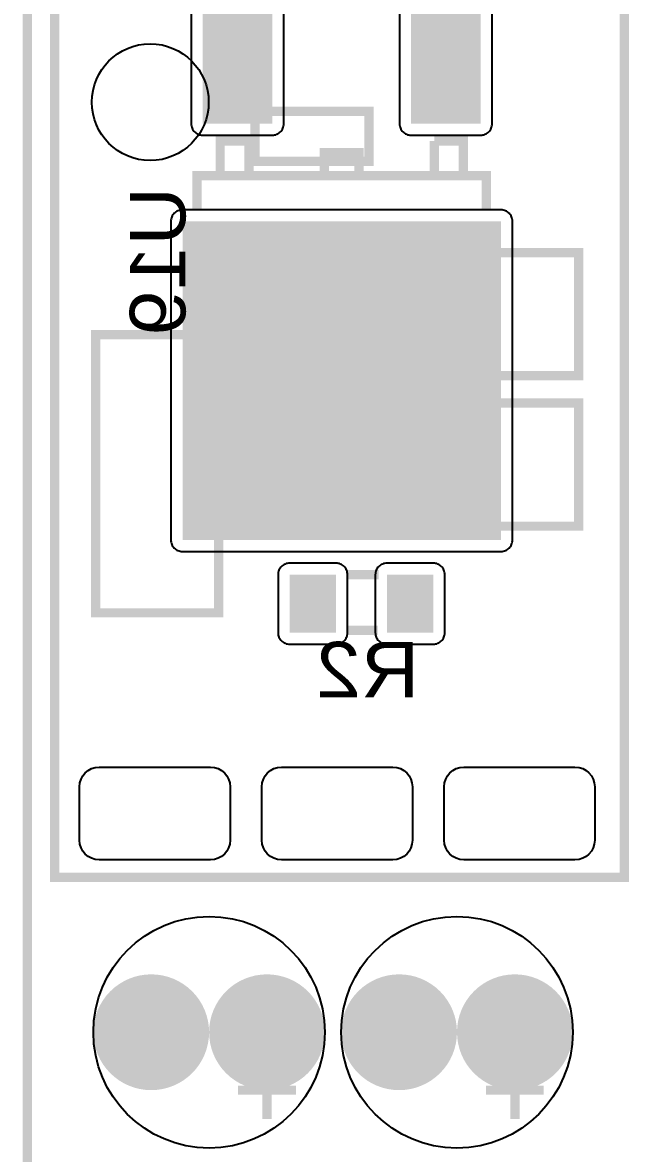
# Model space of a CAD drawing. Header units: inches. Extents: x 18.7 to 39.4, y 4.3 to 20.5.
# Drawn here: x 27.119 to 27.819, y 9.259 to 10.548 of the extents above; entities that cross this region are included whole.
import ezdxf

# ---------------------------------------------------------------- set-up
doc = ezdxf.new("R2010")
doc.units = ezdxf.units.IN
doc.header["$MEASUREMENT"] = 0
doc.styles.get("Standard").update_dxf_attribs({"font": 'arial.ttf'})

# ---------------------------------------------------------------- blocks, each defined once
blk = doc.blocks.new('RPAD')
blk.add_trace([(-0.5, -0.5), (-0.5, 0.5), (0.5, -0.5), (0.5, 0.5)])
blk = doc.blocks.new('EPAD')
at = {"const_width": 0.5}
blk.add_lwpolyline([(-0.25, 0, 1), (0.25, 0, 1)], format="xyb", close=True, dxfattribs=at)
blk = doc.blocks.new('NextionControlV4')
at = {"const_width": 0.008}
for points in [[(41.82317, 12.2592), (48.32864, 12.2592), (48.32864, 16.80251), (41.82317, 16.80251), (41.82317, 12.2592)], [(41.82317, 12.2592), (48.32864, 12.2592), (48.32864, 16.80251), (41.82317, 16.80251), (41.82317, 12.2592)], [(41.82317, 12.2592), (48.32864, 12.2592), (48.32864, 16.80251), (41.82317, 16.80251), (41.82317, 12.2592)], [(41.84679, 12.99936), (42.33892, 12.99936), (42.33892, 13.92455), (41.84679, 13.92455), (41.84679, 12.99936)], [(41.84679, 12.99936), (42.33892, 12.99936), (42.33892, 13.92455), (41.84679, 13.92455), (41.84679, 12.99936)], [(41.84679, 12.99936), (42.33892, 12.99936), (42.33892, 13.92455), (41.84679, 13.92455), (41.84679, 12.99936)], [(42.02002, 13.61747), (42.11845, 13.61747), (42.11845, 13.66077), (42.02002, 13.66077), (42.02002, 13.61747)], [(42.02002, 13.61747), (42.11845, 13.61747), (42.11845, 13.66077), (42.02002, 13.66077), (42.02002, 13.61747)], [(42.02002, 13.61747), (42.11845, 13.61747), (42.11845, 13.66077), (42.02002, 13.66077), (42.02002, 13.61747)], [(41.98982, 13.60514), (41.98982, 13.63514), (42.01482, 13.63514), (42.01482, 13.60514)], [(41.98982, 13.60514), (41.98982, 13.63514), (42.01482, 13.63514), (42.01482, 13.60514)], [(41.98982, 13.60514), (41.98982, 13.63514), (42.01482, 13.63514), (42.01482, 13.60514)], [(42.19982, 13.60514), (42.19982, 13.63514), (42.17482, 13.63514)], [(42.17482, 13.60514), (42.17482, 13.63514)], [(42.19982, 13.60514), (42.19982, 13.63514), (42.17482, 13.63514)], [(42.17482, 13.60514), (42.17482, 13.63514)], [(42.19982, 13.60514), (42.19982, 13.63514), (42.17482, 13.63514)], [(42.17482, 13.60514), (42.17482, 13.63514)], [(42.07982, 13.60514), (42.07982, 13.62514), (42.10982, 13.62514), (42.10982, 13.60514)], [(42.07982, 13.60514), (42.07982, 13.62514), (42.10982, 13.62514), (42.10982, 13.60514)], [(42.07982, 13.60514), (42.07982, 13.62514), (42.10982, 13.62514), (42.10982, 13.60514)], [(41.96982, 13.57514), (41.96982, 13.60514), (42.21982, 13.60514), (42.21982, 13.57514)], [(41.96982, 13.57514), (41.96982, 13.60514), (42.21982, 13.60514), (42.21982, 13.57514)], [(41.96982, 13.57514), (41.96982, 13.60514), (42.21982, 13.60514), (42.21982, 13.57514)], [(42.05939, 13.43243), (42.29955, 13.43243), (42.29955, 13.53873), (42.05939, 13.53873), (42.05939, 13.43243)], [(42.05939, 13.43243), (42.29955, 13.43243), (42.29955, 13.53873), (42.05939, 13.53873), (42.05939, 13.43243)], [(42.05939, 13.43243), (42.29955, 13.43243), (42.29955, 13.53873), (42.05939, 13.53873), (42.05939, 13.43243)], [(41.88222, 13.2277), (41.98852, 13.2277), (41.98852, 13.46786), (41.88222, 13.46786), (41.88222, 13.2277)], [(41.88222, 13.2277), (41.98852, 13.2277), (41.98852, 13.46786), (41.88222, 13.46786), (41.88222, 13.2277)], [(41.88222, 13.2277), (41.98852, 13.2277), (41.98852, 13.46786), (41.88222, 13.46786), (41.88222, 13.2277)], [(42.05939, 13.30251), (42.29955, 13.30251), (42.29955, 13.4088), (42.05939, 13.4088), (42.05939, 13.30251)], [(42.05939, 13.30251), (42.29955, 13.30251), (42.29955, 13.4088), (42.05939, 13.4088), (42.05939, 13.30251)], [(42.05939, 13.30251), (42.29955, 13.30251), (42.29955, 13.4088), (42.05939, 13.4088), (42.05939, 13.30251)], [(42.09888, 13.26058), (42.12688, 13.26058)], [(42.09888, 13.26058), (42.12688, 13.26058)], [(42.09888, 13.26058), (42.12688, 13.26058)], [(42.09888, 13.21258), (42.12588, 13.21258)], [(42.09888, 13.21258), (42.12588, 13.21258)], [(42.09888, 13.21258), (42.12588, 13.21258)], [(42.03029, 12.7905), (42.03029, 12.8405)], [(42.03029, 12.7905), (42.03029, 12.8405)], [(42.03029, 12.7905), (42.03029, 12.8405)], [(42.24443, 12.7905), (42.24443, 12.8405)], [(42.24443, 12.7905), (42.24443, 12.8405)], [(42.24443, 12.7905), (42.24443, 12.8405)], [(42.05529, 12.8155), (42.00529, 12.8155)], [(42.05529, 12.8155), (42.00529, 12.8155)], [(42.05529, 12.8155), (42.00529, 12.8155)], [(42.26943, 12.8155), (42.21943, 12.8155)], [(42.26943, 12.8155), (42.21943, 12.8155)], [(42.26943, 12.8155), (42.21943, 12.8155)]]:
    blk.add_lwpolyline(points, dxfattribs=at)
for points in [[(41.96482, 13.75014), (41.96482, 13.65014), (41.96487, 13.6491), (41.96502, 13.6481), (41.96526, 13.64713), (41.9656, 13.64621), (41.96601, 13.64533), (41.9665, 13.64451), (41.96707, 13.64374), (41.96771, 13.64303), (41.96842, 13.64239), (41.96919, 13.64182), (41.97001, 13.64133), (41.97089, 13.64091), (41.97181, 13.64058), (41.97278, 13.64034), (41.97378, 13.64019), (41.97482, 13.64014), (41.97482, 13.64014), (42.03482, 13.64014), (42.03586, 13.64019), (42.03687, 13.64034), (42.03783, 13.64058), (42.03876, 13.64091), (42.03964, 13.64133), (42.04046, 13.64182), (42.04123, 13.64239), (42.04193, 13.64303), (42.04257, 13.64374), (42.04314, 13.64451), (42.04364, 13.64533), (42.04405, 13.64621), (42.04438, 13.64713), (42.04462, 13.6481), (42.04477, 13.6491), (42.04482, 13.65014), (42.04482, 13.75014)], [(42.14482, 13.75014), (42.14482, 13.65014), (42.14487, 13.6491), (42.14502, 13.6481), (42.14526, 13.64713), (42.1456, 13.64621), (42.14601, 13.64533), (42.1465, 13.64451), (42.14707, 13.64374), (42.14771, 13.64303), (42.14842, 13.64239), (42.14919, 13.64182), (42.15001, 13.64133), (42.15089, 13.64091), (42.15181, 13.64058), (42.15278, 13.64034), (42.15378, 13.64019), (42.15482, 13.64014), (42.15482, 13.64014), (42.21482, 13.64014), (42.21586, 13.64019), (42.21687, 13.64034), (42.21783, 13.64058), (42.21876, 13.64091), (42.21964, 13.64133), (42.22046, 13.64182), (42.22123, 13.64239), (42.22193, 13.64303), (42.22257, 13.64374), (42.22314, 13.64451), (42.22364, 13.64533), (42.22405, 13.64621), (42.22438, 13.64713), (42.22462, 13.6481), (42.22477, 13.6491), (42.22482, 13.65014), (42.22482, 13.75014)]]:
    blk.add_lwpolyline(points)
for points in [[(41.95732, 13.28064), (42.23232, 13.28064), (42.23336, 13.28069), (42.23437, 13.28084), (42.23533, 13.28108), (42.23626, 13.28141), (42.23714, 13.28183), (42.23796, 13.28232), (42.23873, 13.28289), (42.23943, 13.28353), (42.24007, 13.28424), (42.24064, 13.28501), (42.24114, 13.28583), (42.24155, 13.28671), (42.24188, 13.28763), (42.24212, 13.2886), (42.24227, 13.2896), (42.24232, 13.29064), (42.24232, 13.56564), (42.24227, 13.56668), (42.24212, 13.56769), (42.24188, 13.56865), (42.24155, 13.56958), (42.24114, 13.57045), (42.24064, 13.57128), (42.24007, 13.57205), (42.23943, 13.57275), (42.23873, 13.57339), (42.23796, 13.57396), (42.23714, 13.57446), (42.23626, 13.57487), (42.23533, 13.5752), (42.23437, 13.57544), (42.23336, 13.57559), (42.23232, 13.57564), (41.95732, 13.57564), (41.95628, 13.57559), (41.95528, 13.57544), (41.95431, 13.5752), (41.95339, 13.57487), (41.95251, 13.57446), (41.95169, 13.57396), (41.95092, 13.57339), (41.95021, 13.57275), (41.94957, 13.57205), (41.949, 13.57128), (41.94851, 13.57045), (41.9481, 13.56958), (41.94776, 13.56865), (41.94752, 13.56769), (41.94737, 13.56668), (41.94732, 13.56564), (41.94732, 13.29064), (41.94737, 13.2896), (41.94752, 13.2886), (41.94776, 13.28763), (41.9481, 13.28671), (41.94851, 13.28583), (41.949, 13.28501), (41.94957, 13.28424), (41.95021, 13.28353), (41.95092, 13.28289), (41.95169, 13.28232), (41.95251, 13.28183), (41.95339, 13.28141), (41.95431, 13.28108), (41.95528, 13.28084), (41.95628, 13.28069), (41.95732, 13.28064)], [(42.04988, 13.20058), (42.08988, 13.20058), (42.09092, 13.20063), (42.09192, 13.20078), (42.09289, 13.20102), (42.09381, 13.20135), (42.09469, 13.20176), (42.09551, 13.20226), (42.09628, 13.20283), (42.09699, 13.20347), (42.09763, 13.20417), (42.0982, 13.20494), (42.09869, 13.20576), (42.09911, 13.20664), (42.09944, 13.20756), (42.09968, 13.20853), (42.09983, 13.20954), (42.09988, 13.21058), (42.09988, 13.26058), (42.09983, 13.26162), (42.09968, 13.26262), (42.09944, 13.26359), (42.09911, 13.26451), (42.09869, 13.26539), (42.0982, 13.26621), (42.09763, 13.26698), (42.09699, 13.26769), (42.09628, 13.26833), (42.09551, 13.2689), (42.09469, 13.26939), (42.09381, 13.2698), (42.09289, 13.27014), (42.09192, 13.27038), (42.09092, 13.27053), (42.08988, 13.27058), (42.04988, 13.27058), (42.04884, 13.27053), (42.04783, 13.27038), (42.04687, 13.27014), (42.04594, 13.2698), (42.04507, 13.26939), (42.04424, 13.2689), (42.04347, 13.26833), (42.04277, 13.26769), (42.04213, 13.26698), (42.04156, 13.26621), (42.04107, 13.26539), (42.04065, 13.26451), (42.04032, 13.26359), (42.04008, 13.26262), (42.03993, 13.26162), (42.03988, 13.26058), (42.03988, 13.21058), (42.03993, 13.20954), (42.04008, 13.20853), (42.04032, 13.20756), (42.04065, 13.20664), (42.04107, 13.20576), (42.04156, 13.20494), (42.04213, 13.20417), (42.04277, 13.20347), (42.04347, 13.20283), (42.04424, 13.20226), (42.04507, 13.20176), (42.04594, 13.20135), (42.04687, 13.20102), (42.04783, 13.20078), (42.04884, 13.20063), (42.04988, 13.20058)], [(42.13388, 13.20058), (42.17388, 13.20058), (42.17492, 13.20063), (42.17592, 13.20078), (42.17689, 13.20102), (42.17781, 13.20135), (42.17869, 13.20176), (42.17951, 13.20226), (42.18028, 13.20283), (42.18099, 13.20347), (42.18163, 13.20417), (42.1822, 13.20494), (42.18269, 13.20576), (42.18311, 13.20664), (42.18344, 13.20756), (42.18368, 13.20853), (42.18383, 13.20954), (42.18388, 13.21058), (42.18388, 13.26058), (42.18383, 13.26162), (42.18368, 13.26262), (42.18344, 13.26359), (42.18311, 13.26451), (42.18269, 13.26539), (42.1822, 13.26621), (42.18163, 13.26698), (42.18099, 13.26769), (42.18028, 13.26833), (42.17951, 13.2689), (42.17869, 13.26939), (42.17781, 13.2698), (42.17689, 13.27014), (42.17592, 13.27038), (42.17492, 13.27053), (42.17388, 13.27058), (42.13388, 13.27058), (42.13284, 13.27053), (42.13183, 13.27038), (42.13087, 13.27014), (42.12994, 13.2698), (42.12907, 13.26939), (42.12824, 13.2689), (42.12747, 13.26833), (42.12677, 13.26769), (42.12613, 13.26698), (42.12556, 13.26621), (42.12507, 13.26539), (42.12465, 13.26451), (42.12432, 13.26359), (42.12408, 13.26262), (42.12393, 13.26162), (42.12388, 13.26058), (42.12388, 13.21058), (42.12393, 13.20954), (42.12408, 13.20853), (42.12432, 13.20756), (42.12465, 13.20664), (42.12507, 13.20576), (42.12556, 13.20494), (42.12613, 13.20417), (42.12677, 13.20347), (42.12747, 13.20283), (42.12824, 13.20226), (42.12907, 13.20176), (42.12994, 13.20135), (42.13087, 13.20102), (42.13183, 13.20078), (42.13284, 13.20063), (42.13388, 13.20058)], [(41.99841, 13.07747), (41.99841, 13.03147), (41.99807, 13.028), (41.99709, 13.02478), (41.99555, 13.02189), (41.99349, 13.01939), (41.99099, 13.01733), (41.9881, 13.01579), (41.98488, 13.01481), (41.98141, 13.01447), (41.88541, 13.01447), (41.88193, 13.01481), (41.87872, 13.01579), (41.87582, 13.01733), (41.87332, 13.01939), (41.87126, 13.02189), (41.86972, 13.02478), (41.86874, 13.028), (41.86841, 13.03147), (41.86841, 13.07747), (41.86874, 13.08095), (41.86972, 13.08416), (41.87126, 13.08705), (41.87332, 13.08956), (41.87582, 13.09162), (41.87872, 13.09316), (41.88193, 13.09414), (41.88541, 13.09447), (41.98141, 13.09447), (41.98488, 13.09414), (41.9881, 13.09316), (41.99099, 13.09162), (41.99349, 13.08956), (41.99555, 13.08705), (41.99709, 13.08416), (41.99807, 13.08095), (41.99841, 13.07747)], [(42.15589, 13.07747), (42.15589, 13.03147), (42.15555, 13.028), (42.15457, 13.02478), (42.15303, 13.02189), (42.15097, 13.01939), (42.14847, 13.01733), (42.14558, 13.01579), (42.14236, 13.01481), (42.13889, 13.01447), (42.04289, 13.01447), (42.03941, 13.01481), (42.0362, 13.01579), (42.03331, 13.01733), (42.0308, 13.01939), (42.02874, 13.02189), (42.0272, 13.02478), (42.02622, 13.028), (42.02589, 13.03147), (42.02589, 13.07747), (42.02622, 13.08095), (42.0272, 13.08416), (42.02874, 13.08705), (42.0308, 13.08956), (42.03331, 13.09162), (42.0362, 13.09316), (42.03941, 13.09414), (42.04289, 13.09447), (42.13889, 13.09447), (42.14236, 13.09414), (42.14558, 13.09316), (42.14847, 13.09162), (42.15097, 13.08956), (42.15303, 13.08705), (42.15457, 13.08416), (42.15555, 13.08095), (42.15589, 13.07747)], [(42.31337, 13.07747), (42.31337, 13.03147), (42.31303, 13.028), (42.31206, 13.02478), (42.31051, 13.02189), (42.30845, 13.01939), (42.30595, 13.01733), (42.30306, 13.01579), (42.29984, 13.01481), (42.29637, 13.01447), (42.20037, 13.01447), (42.19689, 13.01481), (42.19368, 13.01579), (42.19079, 13.01733), (42.18828, 13.01939), (42.18622, 13.02189), (42.18468, 13.02478), (42.1837, 13.028), (42.18337, 13.03147), (42.18337, 13.07747), (42.1837, 13.08095), (42.18468, 13.08416), (42.18622, 13.08705), (42.18828, 13.08956), (42.19079, 13.09162), (42.19368, 13.09316), (42.19689, 13.09414), (42.20037, 13.09447), (42.29637, 13.09447), (42.29984, 13.09414), (42.30306, 13.09316), (42.30595, 13.09162), (42.30845, 13.08956), (42.31051, 13.08705), (42.31206, 13.08416), (42.31303, 13.08095), (42.31337, 13.07747)]]:
    blk.add_lwpolyline(points, close=True)
for centre, radius in [((41.92947, 13.66865), 0.05042), ((41.92947, 13.66865), 0.05042), ((41.92947, 13.66865), 0.05042), ((41.98029, 12.8655), 0.1), ((41.98029, 12.8655), 0.1), ((41.98029, 12.8655), 0.1), ((42.19443, 12.8655), 0.1), ((42.19443, 12.8655), 0.1), ((42.19443, 12.8655), 0.1)]:
    blk.add_circle(centre, radius)
at = {"rotation": 180}
for p, xscale, yscale in [((42.00482, 13.70014), 0.06, 0.1), ((42.18482, 13.70014), 0.06, 0.1), ((42.09482, 13.42814), 0.275, 0.275), ((42.06988, 13.23558), 0.04, 0.05), ((42.15388, 13.23558), 0.04, 0.05)]:
    blk.add_blockref('RPAD', p, dxfattribs=dict(at, xscale=xscale, yscale=yscale))
at = {"xscale": 0.1, "yscale": 0.1}
for p in [(41.93029, 12.8655), (42.03029, 12.8655), (42.14443, 12.8655), (42.24443, 12.8655)]:
    blk.add_blockref('EPAD', p, dxfattribs=at)
at = {"text_generation_flag": 2, "width": 1.041667}
blk.add_text('U19', height=0.048, rotation=90, dxfattribs=at).set_placement((41.95982, 13.59539))
blk.add_text('U19', height=0.048, rotation=90, dxfattribs=at).set_placement((41.95982, 13.59539))
blk.add_text('U19', height=0.048, rotation=90, dxfattribs=at).set_placement((41.95982, 13.59539))
blk.add_text('R2', height=0.048, dxfattribs=at).set_placement((42.16188, 13.15458))
blk.add_text('R2', height=0.048, dxfattribs=at).set_placement((42.16188, 13.15458))
blk.add_text('R2', height=0.048, dxfattribs=at).set_placement((42.16188, 13.15458))

msp = doc.modelspace()

# ---------------------------------------------------------------- block references
at = {"xscale": 1.32, "yscale": 1.32, "zscale": 1.32}
msp.add_blockref('NextionControlV4', (-28.0821, -7.5854), dxfattribs=at)

doc.saveas('drawing.dxf')
